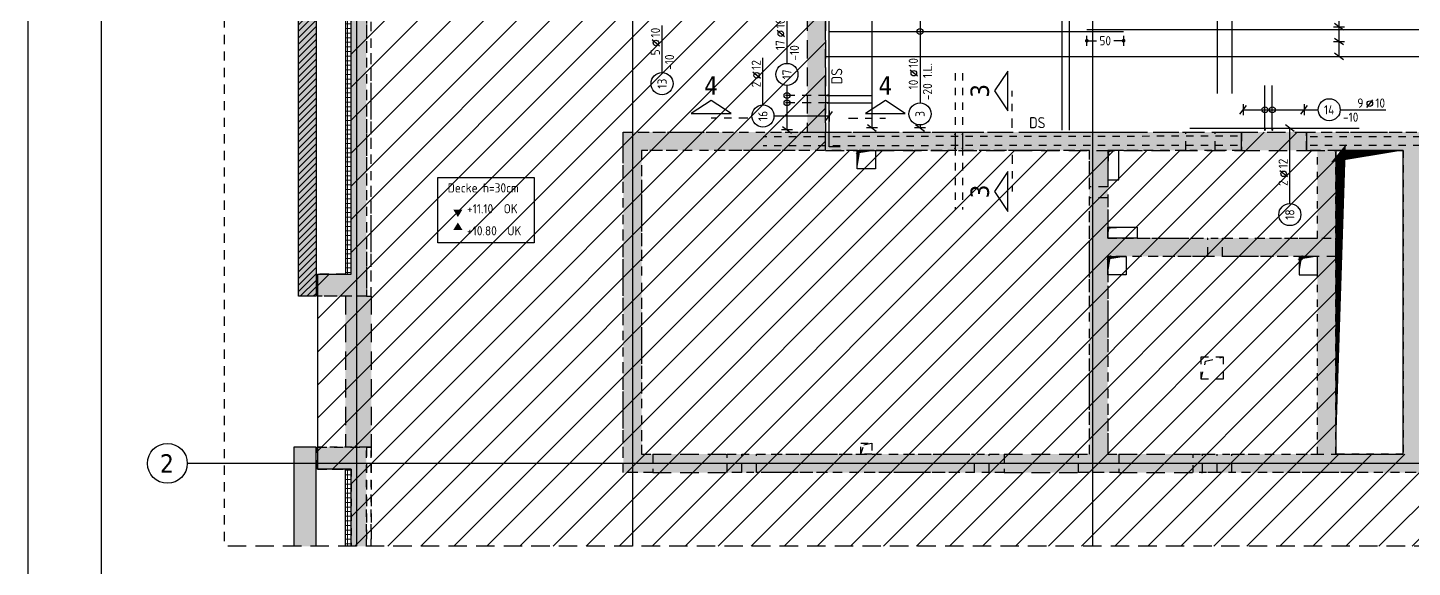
# Model space of a CAD drawing. Extents: x 0 to 101, y 0 to 43.
# Drawn here: x 0 to 18.82, y 10.49 to 17.81 of the extents above; entities that cross this region are included whole.
import ezdxf
from ezdxf.enums import TextEntityAlignment as Align

# ---------------------------------------------------------------- set-up
doc = ezdxf.new("R2010")
doc.units = 0
doc.header["$LTSCALE"] = 0.5
for name, pattern in [('AUSGEZOGEN', [1000.01, 1000, 0.01]), ('DASHED', [0.75, 0.5, -0.25]), ('DOT', [0.175, 0.05, -0.125]), ('HIDDEN', [0.375, 0.25, -0.125]), ('HIDDEN2', [0.187, 0.125, -0.062]), ('PUNKT', [0.175, 0.05, -0.125]), ('STRICHLINIE', [0.75, 0.5, -0.25]), ('STRICHPUNKT2', [0.55, 0.25, -0.125, 0.05, -0.125]), ('VERDECKT', [0.375, 0.25, -0.125])]:
    doc.linetypes.add(name, pattern=pattern)
for name, color, linetype in [('2.OG', 7, 'Continuous'), ('ACHSEN', 7, 'Continuous'), ('Bestand', 7, 'Continuous'), ('BETON', 7, 'Continuous'), ('DD', 7, 'Continuous'), ('DS', 7, 'Continuous'), ('grau_dunkel', 7, 'Continuous'), ('grau_hell', 7, 'Continuous'), ('grau_mittel', 7, 'Continuous'), ('HILFE', 7, 'Continuous'), ('koten', 7, 'Continuous'), ('MASSE', 7, 'Continuous'), ('OBJEKT', 7, 'Continuous'), ('RAHMEN', 7, 'Continuous'), ('RND', 7, 'Continuous'), ('SCHATTEN', 7, 'Continuous'), ('SCHNITTE', 7, 'Continuous'), ('SCHRAFF', 7, 'Continuous'), ('SFP_Achsen', 7, 'Continuous'), ('TEXT', 7, 'Continuous'), ('VERDECKT', 7, 'Continuous'), ('VERDECKT2', 7, 'Continuous')]:
    doc.layers.add(name, color=color, linetype=linetype)
doc.layers.add('zila_01_rb_02_stb-fertig_05_schraff', color=144, linetype='Continuous', lineweight=9)
doc.styles.add('helv', font='tahoma.ttf')
doc.styles.add('txt', font='isocp.shx')
doc.dimstyles.new('DOT_I', dxfattribs={"dimscale": 0.5, "dimtxt": 0.25, "dimasz": 0.25, "dimexe": 0.1, "dimexo": 0.3, "dimgap": 0.1, "dimtad": 1, "dimdec": 3, "dimzin": 3, "dimtxsty": 'txt', "dimblk": 'DOT', "dimblk1": 'DOT', "dimblk2": 'DOT', "dimsah": 1, "dimcen": 0.1, "dimse1": 1, "dimse2": 1, "dimazin": 0, "dimtfac": 1, "dimtdec": 4, "dimtix": 1, "dimtmove": 2, "dimatfit": 3, "dimfxl": 0, "dimtvp": 1, "dimtolj": 1, "dimtzin": 0, "dimarcsym": 0})
pattern_1 = [(0, (-74.21585, 166.179425), (1e-17, 0.0625), []), (90, (-74.21585, 166.179425), (-0.0625, 2e-17), [])]

# ---------------------------------------------------------------- blocks, each defined once
blk = doc.blocks.new('A1-35-0')
at = {"layer": 'RAHMEN'}
blk.add_line((0, 59.4), (0, 0), dxfattribs=at)
at = {"layer": 'RAHMEN', "color": 5}
blk.add_line((2, 58.9), (2, 0.5), dxfattribs=at)
blk = doc.blocks.new('okrd_o')
at = {"layer": 'koten', "color": 7, "linetype": 'Continuous'}
blk.add_solid([(-0.125, 0.202), (0.125, 0.202), (0, 0)], dxfattribs=at)
at = {"layer": 'koten', "style": 'txt'}
blk.add_attdef('OKRD', (0.25, 0.1), '', height=0.25, dxfattribs=at)
blk = doc.blocks.new('okrd_u')
at = {"layer": 'koten', "color": 7, "linetype": 'Continuous'}
blk.add_solid([(-0.125, -0.202), (0.125, -0.202), (0, 0)], dxfattribs=at)
at = {"layer": 'koten', "style": 'txt'}
blk.add_attdef('OKRD', (0.25, -0.35), '', height=0.25, dxfattribs=at)
blk = doc.blocks.new('lei_gre')
at = {"layer": 'RND', "color": 7, "linetype": 'Continuous'}
for p, q in [((-0.09, -0.12), (0.09, 0.12)), ((0, 0.15), (0, -0.15))]:
    blk.add_line(p, q, dxfattribs=at)
blk = doc.blocks.new('RND_LEI')
at = {"layer": 'RND', "color": 7, "linetype": 'Continuous'}
blk.add_line((1.022, 0.066), (1.19, 0.27), dxfattribs=at)
for centre, radius in [((0, 0), 0.3), ((1.106, 0.168), 0.075)]:
    blk.add_circle(centre, radius, dxfattribs=at)
at = {"layer": 'RND', "color": 7, "linetype": 'Continuous', "style": 'txt'}
blk.add_attdef('POSL', text='', height=0.25, dxfattribs=at).set_placement((0, 0), align=Align.MIDDLE)
blk.add_attdef('ANZ', text='', height=0.25, dxfattribs=at).set_placement((0.931, 0.057), align=Align.RIGHT)
for tag, p in [('DUM', (1.253, 0.057)), ('ABSTD', (1.674, 0.057)), ('POSTXT', (0.374, -0.327))]:
    blk.add_attdef(tag, p, '', height=0.25, dxfattribs=at)
blk = doc.blocks.new('DOT')
at = {"layer": 'MASSE', "color": 7, "linetype": 'Continuous'}
for p, q in [((0, 0), (-1, 0)), ((0, 0.54), (0, -0.54))]:
    blk.add_line(p, q, dxfattribs=at)
at = {"layer": 'MASSE', "color": 7, "linetype": 'Continuous', "const_width": 0.2}
blk.add_lwpolyline([(-0.1, 0, 1), (0.1, 0, 1)], format="xyb", close=True, dxfattribs=at)
blk = doc.blocks.new('*D32')
at = {"layer": 'Defpoints', "color": 0, "linetype": 'AUSGEZOGEN', "transparency": 16777216}
for p in [(14.479, 17.645), (14.479, 17.645), (14.979, 17.645)]:
    blk.add_point(p, dxfattribs=at)
at = {"layer": 'MASSE', "color": 0, "linetype": 'AUSGEZOGEN', "lineweight": -2, "transparency": 16777216}
for p, q in [((14.604, 17.645), (14.611, 17.645)), ((14.854, 17.645), (14.848, 17.645))]:
    blk.add_line(p, q, dxfattribs=at)
at = {"layer": 'MASSE', "color": 0, "linetype": 'AUSGEZOGEN', "lineweight": -2, "transparency": 16777216, "xscale": 0.125, "yscale": 0.125, "zscale": 0.125, "rotation": 180}
blk.add_blockref('DOT', (14.479, 17.645), dxfattribs=at)
at = {"layer": 'MASSE', "color": 0, "linetype": 'AUSGEZOGEN', "lineweight": -2, "transparency": 16777216, "xscale": 0.125, "yscale": 0.125, "zscale": 0.125}
blk.add_blockref('DOT', (14.979, 17.645), dxfattribs=at)
at = {"layer": 'MASSE', "color": 0, "linetype": 'AUSGEZOGEN', "transparency": 16777216, "insert": (14.729, 17.645), "char_height": 0.125, "attachment_point": 5, "style": 'txt'}
blk.add_mtext('\\A1;50', dxfattribs=at)
blk = doc.blocks.new('SCHN-1')
at = {"layer": 'SCHNITTE', "color": 5, "linetype": 'Continuous'}
blk.add_lwpolyline([(0.54, 0.125), (0, 0.485), (-0.54, 0.125)], close=True, dxfattribs=at)
at = {"layer": 'SCHNITTE', "color": 6, "linetype": 'Continuous', "style": 'helv'}
blk.add_attdef('SCHN-1', text='', height=0.5, dxfattribs=at).set_placement((0, 0.635), align=Align.CENTER)
blk = doc.blocks.new('A$C05d8335d')
at = {"layer": 'MASSE', "color": 7, "linetype": 'AUSGEZOGEN'}
dim = blk.add_linear_dim(base=(-5.5, 1.489), p1=(-5, 1.489), p2=(-5.5, 1.489), dimstyle='DOT_I', override={"dimdec": 0, "dimlfac": 100}, dxfattribs=at)
dim.commit()
dim.dimension.update_dxf_attribs({"geometry": '*D32', "text_midpoint": (-5.25, 1.489), "dimtype": 128, "insert": (-19.979, -16.155)})

msp = doc.modelspace()

# ---------------------------------------------------------------- hatches: boundary and pattern name
at = {"layer": '2.OG'}
h = msp.add_hatch(dxfattribs=at)
h.set_pattern_fill('DOTS', scale=0.8, double=1)
h.set_pattern_definition([(0, (-74.21585, 116.179425), (0.025, 0.05), [0, -0.05])])
h.paths.add_polyline_path([(4.3941, 14.4678), (3.9441, 14.4678), (3.9441, 14.1678), (4.6041, 14.1678), (4.6041, 25.9729), (8.0941, 25.9729), (8.0941, 18.0229), (8.4941, 18.0229), (8.4941, 18.2729), (8.3441, 18.2729), (8.3441, 25.9729), (10.5941, 25.9729), (10.5941, 18.2729), (9.3791, 18.2729), (9.3791, 18.0229), (10.8441, 18.0229), (10.8441, 26.2729), (4.4441, 26.2729), (4.4441, 19.1979), (4.3941, 19.1979)])
h.paths.add_polyline_path([(36.8441, 26.2729), (36.8441, 18.0229), (38.3091, 18.0229), (38.3091, 18.2729), (37.0941, 18.2729), (37.0941, 25.9729), (39.3441, 25.9729), (39.3441, 18.2729), (39.1941, 18.2729), (39.1941, 18.0229), (39.5941, 18.0229), (39.5941, 25.9729), (43.0691, 25.9729), (43.0691, 20.9579), (43.3691, 20.9579), (43.3691, 26.2729)])
h.paths.add_polyline_path([(43.0691, 18.0229), (43.3691, 18.0229), (43.3691, 19.0879), (43.0691, 19.0879)])
h.paths.add_polyline_path([(34.3941, 18.7729), (34.1441, 18.7729), (34.1441, 18.0779), (34.3941, 18.0779)])
h.paths.add_polyline_path([(32.0441, 18.0779), (32.2941, 18.0779), (32.2941, 18.7729), (32.0441, 18.7729)])
h.paths.add_polyline_path([(30.3941, 18.6729), (30.3941, 18.0779), (30.6441, 18.0779), (30.6441, 18.9229), (29.6191, 18.9229), (29.6191, 24.8129), (29.3191, 24.8129), (29.3191, 18.9229), (28.2941, 18.9229), (28.2941, 18.0779), (28.5441, 18.0779), (28.5441, 18.6729)])
h.paths.add_polyline_path([(26.6441, 18.0779), (26.8941, 18.0779), (26.8941, 18.7729), (26.6441, 18.7729)])
h.paths.add_polyline_path([(24.7941, 18.7729), (24.5441, 18.7729), (24.5441, 18.0779), (24.7941, 18.0779)])
h.paths.add_polyline_path([(23.1441, 18.7729), (22.8941, 18.7729), (22.8941, 18.0779), (23.1441, 18.0779)])
h.paths.add_polyline_path([(21.0441, 18.7729), (20.7941, 18.7729), (20.7941, 18.0779), (21.0441, 18.0779)])
h.paths.add_polyline_path([(19.1441, 18.0779), (19.3941, 18.0779), (19.3941, 18.7729), (19.1441, 18.7729)])
h.paths.add_polyline_path([(17.2941, 18.7729), (17.0441, 18.7729), (17.0441, 18.0779), (17.2941, 18.0779)])
h.paths.add_polyline_path([(15.6441, 18.7729), (15.3941, 18.7729), (15.3941, 18.0779), (15.6441, 18.0779)])
h.paths.add_polyline_path([(13.5441, 18.7729), (13.2941, 18.7729), (13.2941, 18.0779), (13.5441, 18.0779)])
h.paths.add_polyline_path([(14.6191, 25.9729), (14.6191, 26.2729), (14.3191, 26.2729), (14.3191, 25.9729)])
h.paths.add_polyline_path([(22.1191, 26.2729), (21.8191, 26.2729), (21.8191, 25.9729), (22.1191, 25.9729)])
h.paths.add_polyline_path([(29.6191, 26.2729), (29.3191, 26.2729), (29.3191, 25.8229), (29.6191, 25.8229)])
h.paths.add_polyline_path([(43.0691, 11.7479), (43.3691, 11.7479), (43.3691, 12.0479), (43.0691, 12.0479)])
h.paths.add_polyline_path([(37.0941, 11.7729), (37.0941, 12.4829), (36.8441, 12.4829), (36.8441, 12.0229), (34.1441, 12.0229), (34.1441, 13.9979), (36.8441, 13.9979), (36.8441, 13.5329), (37.0941, 13.5329), (37.0941, 14.3976), (36.8441, 14.3976), (36.8441, 14.2479), (32.3041, 14.2479), (32.3041, 13.9979), (33.8941, 13.9979), (33.8941, 12.0229), (32.3041, 12.0229), (32.3041, 11.7729)], flags=17)
h.paths.add_polyline_path([(20.1441, 12.0229), (20.1441, 15.3679), (21.2691, 15.3679), (21.2691, 15.6179), (20.1441, 15.6179), (20.1441, 16.3979), (17.3791, 16.3979), (17.3791, 16.1479), (17.5291, 16.1479), (17.5291, 14.9579), (14.6791, 14.9579), (14.6791, 16.1479), (16.4941, 16.1479), (16.4941, 16.3979), (8.0941, 16.3979), (8.0941, 11.7729), (8.4941, 11.7729), (8.4941, 12.0229), (8.3441, 12.0229), (8.3441, 16.1479), (14.4291, 16.1479), (14.4291, 12.0229), (14.2791, 12.0229), (14.2791, 11.7729), (14.8291, 11.7729), (14.8291, 12.0229), (14.6791, 12.0229), (14.6791, 14.7079), (17.5291, 14.7079), (17.5291, 12.0229), (15.8391, 12.0229), (15.8391, 11.7729), (31.4191, 11.7729), (31.4191, 12.0229), (31.2691, 12.0229), (31.2691, 13.9979), (31.4191, 13.9979), (31.4191, 14.2479), (31.2691, 14.2479), (31.2691, 16.1479), (36.8441, 16.1479), (36.8441, 15.2826), (37.0941, 15.2826), (37.0941, 16.3979), (31.0191, 16.3979), (31.0191, 15.6179), (29.9691, 15.6179), (29.9691, 15.3679), (31.0191, 15.3679), (31.0191, 12.0229)])
h.paths.add_polyline_path([(19.8941, 16.1479), (18.9441, 16.1479), (18.9441, 12.0229), (19.8941, 12.0229)], flags=16)
h.paths.add_polyline_path([(17.7791, 12.0229), (18.6941, 12.0229), (18.6941, 16.1479), (17.7791, 16.1479)], flags=16)
h.paths.add_polyline_path([(9.5041, 12.0229), (9.5041, 11.7729), (13.2691, 11.7729), (13.2691, 12.0229)], flags=17)
h.paths.add_polyline_path([(22.6691, 15.6179), (22.6691, 15.3679), (25.0191, 15.3679), (25.0191, 15.6179)], flags=17)
h.paths.add_polyline_path([(28.5691, 15.3679), (28.5691, 15.6179), (26.4191, 15.6179), (26.4191, 15.3679)], flags=17)
h.paths.add_polyline_path([(4.3941, 10.7729), (4.6041, 10.7729), (4.6041, 12.1178), (3.9441, 12.1178), (3.9441, 11.8178), (4.3941, 11.8178)])
at = {"layer": 'grau_hell'}
h = msp.add_hatch(color=9, dxfattribs=at)
h.paths.add_polyline_path([(3.6791, 14.1678), (3.9191, 14.1678), (3.9191, 19.6678), (3.6791, 19.6678)])
h.paths.add_polyline_path([(3.9191, 27.2478), (3.6191, 27.2478), (3.6191, 25.4678), (2.6691, 25.4678), (2.6691, 25.2678), (3.6191, 25.2678), (3.6191, 19.6678), (3.9191, 19.6678)])
h.paths.add_polyline_path([(3.9191, 27.2678), (3.9191, 27.5178), (2.6691, 27.5178), (2.6691, 27.2678)])
h.paths.add_polyline_path([(3.6191, 10.7729), (3.9191, 10.7729), (3.9191, 12.1178), (3.6191, 12.1178)])
at = {"layer": 'grau_hell', "linetype": 'AUSGEZOGEN'}
h = msp.add_hatch(dxfattribs=at)
h.set_pattern_fill('ANSI31', color=9, scale=0.1, style=0, double=1)
h.set_pattern_definition([(45, (-0.08538, 28.69272), (-0.2245064, 0.2245064), [])])
h.paths.add_polyline_path([(31.2691, 11.7729), (19.8941, 11.7729), (19.8941, 12.0229), (17.7791, 12.0229), (17.7791, 16.1479), (17.3791, 16.1479), (17.3791, 16.3979), (16.4941, 16.3979), (16.4941, 16.1479), (10.8441, 16.1479), (10.8441, 18.0229), (9.3791, 18.0229), (9.3791, 18.2729), (8.4941, 18.2729), (8.4941, 18.0229), (8.0941, 18.0229), (8.0941, 20.7829), (6.6441, 20.7829), (6.6441, 20.6429), (6.1191, 20.6429), (6.1191, 20.7829), (4.4441, 20.7829), (4.4441, 19.1979), (4.3941, 19.1979), (4.3941, 14.4679), (3.9391, 14.4679), (3.9391, 11.8179), (4.3941, 11.8179), (4.3941, 10.7729), (43.3691, 10.7729), (43.3691, 21.6429), (41.6191, 21.6429), (41.0441, 21.6429), (41.0441, 21.7829), (39.5941, 21.7829), (39.5941, 18.0229), (39.1941, 18.0229), (39.1941, 18.2729), (38.3091, 18.2729), (38.3091, 18.0229), (36.844, 18.0229), (36.844, 16.1479), (31.2691, 16.1479)])
at = {"layer": 'grau_hell'}
for points in [[(15.7391, 16.3979), (15.7391, 16.1479), (16.1391, 16.1479), (16.1391, 16.3979)], [(16.2391, 14.9579), (16.0391, 14.9579), (16.0391, 14.7079), (16.2391, 14.7079)]]:
    msp.add_hatch(color=9, dxfattribs=at).paths.add_polyline_path(points)
h = msp.add_hatch(color=9, dxfattribs=at)
h.paths.add_polyline_path([(14.4291, 15.5029), (14.4691, 15.5029), (14.4691, 15.6529), (14.4291, 15.6529)])
h.paths.add_polyline_path([(14.4691, 15.6529), (14.4691, 15.5029), (14.6791, 15.5029), (14.6791, 15.6529)])
h = msp.add_hatch(color=9, dxfattribs=at)
h.paths.add_polyline_path([(9.9041, 11.8979), (9.9041, 12.0229), (9.7041, 12.0229), (9.7041, 11.8979)])
h.paths.add_polyline_path([(9.9041, 11.7729), (9.9041, 11.8979), (9.7041, 11.8979), (9.7041, 11.7729)])
h = msp.add_hatch(color=9, dxfattribs=at)
h.paths.add_polyline_path([(12.8691, 12.0229), (12.8691, 11.8979), (13.0691, 11.8979), (13.0691, 12.0229)])
h.paths.add_polyline_path([(12.8691, 11.8979), (12.8691, 11.7729), (13.0691, 11.7729), (13.0691, 11.8979)])
h = msp.add_hatch(color=9, dxfattribs=at)
h.paths.add_polyline_path([(16.3641, 11.8979), (16.3641, 12.0229), (16.1641, 12.0229), (16.1641, 11.8979)])
h.paths.add_polyline_path([(16.3641, 11.7729), (16.3641, 11.8979), (16.1641, 11.8979), (16.1641, 11.7729)])
at = {"layer": 'grau_mittel'}
h = msp.add_hatch(color=61, dxfattribs=at)
h.paths.add_polyline_path([(4.4441, 26.2729), (4.4441, 20.7829), (4.6041, 20.7829), (4.6041, 25.9729), (8.0941, 25.9729), (8.0941, 21.1079), (8.0941, 18.0229), (8.4941, 18.0229), (8.4941, 18.2729), (8.3441, 18.2729), (8.3441, 25.9729), (8.5441, 25.9729), (10.5941, 25.9729), (10.5941, 18.2729), (9.9291, 18.2729), (9.9291, 18.0229), (10.8441, 18.0229), (10.8441, 26.2729)])
h.paths.add_polyline_path([(8.0941, 18.0229), (8.0941, 18.2729), (4.6691, 18.2729), (4.6691, 18.0229)], flags=17)
h.paths.add_polyline_path([(9.3791, 18.0229), (9.3791, 18.2729), (8.4941, 18.2729), (8.4941, 18.0229)], flags=17)
h.paths.add_polyline_path([(9.7291, 18.0229), (9.7291, 18.2729), (9.3791, 18.2729), (9.3791, 18.0229)], flags=17)
h.paths.add_polyline_path([(10.5941, 16.3979), (10.8441, 16.3979), (10.8441, 18.0229), (10.5941, 18.0229)])
h.paths.add_polyline_path([(8.0941, 16.3979), (8.0941, 11.7729), (8.4941, 11.7729), (8.4941, 12.0229), (8.3441, 12.0229), (8.3441, 16.1479), (14.4291, 16.1479), (14.4291, 15.6529), (14.6791, 15.6529), (14.6791, 16.1479), (14.8291, 16.1479), (15.7391, 16.1479), (15.7391, 16.3979)])
h.paths.add_polyline_path([(4.3941, 14.4679), (4.3191, 14.4679), (3.9391, 14.4679), (3.9391, 14.1679), (4.6041, 14.1679), (4.6041, 20.7829), (4.4441, 20.7829), (4.4441, 19.1979), (4.3941, 19.1979)])
h.paths.add_polyline_path([(4.3191, 12.1179), (4.6041, 12.1179), (4.6691, 12.1179), (4.6691, 14.1678), (4.6041, 14.1678), (4.3191, 14.1679)])
h.paths.add_polyline_path([(43.3691, 12.0479), (43.0691, 12.0479), (43.0691, 11.7479), (43.3691, 11.7479)])
h.paths.add_polyline_path([(43.3691, 18.0229), (43.0691, 18.0229), (43.0691, 12.0479), (43.3691, 12.0479)])
h.paths.add_polyline_path([(43.0691, 18.7729), (43.0691, 18.0229), (43.3691, 18.0229), (43.3691, 18.7729)], flags=17)
h.paths.add_polyline_path([(43.0691, 18.7729), (43.3691, 18.7729), (43.3691, 21.2729), (43.0691, 21.2729)], flags=17)
h.paths.add_polyline_path([(43.0691, 21.2729), (43.3691, 21.2729), (43.3691, 21.6429), (43.0691, 21.6429)])
h.paths.add_polyline_path([(43.0691, 21.6429), (43.3691, 21.6429), (43.3691, 26.2729), (36.8441, 26.2729), (36.8441, 18.0229), (37.9091, 18.0229), (37.9091, 18.2729), (37.0941, 18.2729), (37.0941, 25.9729), (39.3441, 25.9729), (39.3441, 18.2729), (39.1941, 18.2729), (39.1941, 18.0229), (39.5941, 18.0229), (39.5941, 25.9729), (43.0691, 25.9729)])
h.paths.add_polyline_path([(38.1091, 18.2729), (38.1091, 18.0229), (39.1941, 18.0229), (39.1941, 18.2729)], flags=17)
h.paths.add_polyline_path([(39.5941, 18.2729), (39.5941, 18.0229), (43.0691, 18.0229), (43.0691, 18.2729)], flags=17)
h.paths.add_polyline_path([(36.8441, 16.9479), (37.0941, 16.9479), (37.0941, 18.0229), (36.8441, 18.0229)])
h.paths.add_polyline_path([(36.8441, 25.9729), (36.8441, 26.2729), (29.6191, 26.2729), (29.6191, 25.9729)])
h.paths.add_polyline_path([(29.6191, 26.2729), (29.3191, 26.2729), (29.3191, 25.9729), (29.6191, 25.9729)])
h.paths.add_polyline_path([(29.3191, 25.9729), (29.3191, 26.2729), (22.1191, 26.2729), (22.1191, 25.9729)])
h.paths.add_polyline_path([(21.8191, 25.9729), (22.1191, 25.9729), (22.1191, 26.2729), (21.8191, 26.2729)])
h.paths.add_polyline_path([(21.8191, 25.9729), (21.8191, 26.2729), (14.6191, 26.2729), (14.6191, 25.9729)])
h.paths.add_polyline_path([(14.3191, 25.9729), (14.6191, 25.9729), (14.6191, 26.2729), (14.3191, 26.2729)])
h.paths.add_polyline_path([(10.8441, 26.2729), (10.8441, 25.9729), (14.3191, 25.9729), (14.3191, 26.2729)])
h.paths.add_polyline_path([(16.1391, 16.3979), (16.1391, 16.1479), (16.4941, 16.1479), (16.4941, 16.3979)])
h.paths.add_polyline_path([(16.4941, 16.3979), (16.4941, 16.1479), (17.3791, 16.1479), (17.3791, 16.3979)])
h.paths.add_polyline_path([(18.6941, 16.1479), (18.6941, 12.0229), (17.7791, 12.0229), (16.3641, 12.0229), (16.3641, 11.7729), (20.4441, 11.7729), (20.4441, 12.0229), (18.9441, 12.0229), (18.9441, 16.1479), (19.8941, 16.1479), (19.8941, 15.3679), (21.2691, 15.3679), (21.2691, 15.6179), (20.1441, 15.6179), (20.1441, 15.8679), (20.1441, 16.3979), (17.3791, 16.3979), (17.3791, 16.1479)])
h.paths.add_polyline_path([(15.9641, 11.7729), (16.1641, 11.7729), (16.1641, 12.0229), (15.9641, 12.0229)])
h.paths.add_polyline_path([(14.8291, 12.0229), (14.8291, 11.7729), (15.9641, 11.7729), (15.9641, 12.0229)], flags=17)
h.paths.add_polyline_path([(14.8291, 11.7729), (14.8291, 12.0229), (14.6791, 12.0229), (14.6791, 14.4579), (14.6791, 14.7079), (14.9291, 14.7079), (16.0391, 14.7079), (16.0391, 14.9579), (14.6791, 14.9579), (14.6791, 15.1079), (14.6791, 15.5029), (14.4291, 15.5029), (14.4291, 12.0229), (14.2791, 12.0229), (14.2791, 11.7729)])
h.paths.add_polyline_path([(17.7791, 14.7079), (17.7791, 14.9579), (16.2391, 14.9579), (16.2391, 14.7079)])
h.paths.add_polyline_path([(13.2691, 12.0229), (13.2691, 11.7729), (14.2791, 11.7729), (14.2791, 12.0229)])
h.paths.add_polyline_path([(13.0691, 11.7729), (13.2691, 11.7729), (13.2691, 12.0229), (13.0691, 12.0229)], flags=16)
h.paths.add_polyline_path([(12.8691, 11.7729), (12.8691, 12.0229), (9.9041, 12.0229), (9.9041, 11.7729)], flags=16)
h.paths.add_polyline_path([(9.5041, 11.7729), (9.7041, 11.7729), (9.7041, 12.0229), (9.5041, 12.0229)], flags=16)
h.paths.add_polyline_path([(8.4941, 12.0229), (8.4941, 11.7729), (9.5041, 11.7729), (9.5041, 12.0229)], flags=16)
h.paths.add_polyline_path([(25.2141, 11.7729), (25.2141, 12.0229), (20.6441, 12.0229), (20.6441, 11.7729)])
h.paths.add_polyline_path([(26.2241, 11.7729), (26.2241, 12.0229), (25.2141, 12.0229), (25.2141, 11.7729)])
h.paths.add_polyline_path([(26.2241, 12.0229), (26.2241, 11.7729), (29.8191, 11.7729), (29.8191, 12.0229)])
h.paths.add_polyline_path([(31.4191, 11.7729), (31.4191, 12.0229), (31.2691, 12.0229), (31.2691, 13.7979), (31.0191, 13.7979), (31.0191, 12.0229), (30.0191, 12.0229), (30.0191, 11.7729)])
h.paths.add_polyline_path([(32.3041, 11.7729), (32.3041, 12.0229), (31.4191, 12.0229), (31.4191, 11.7729)])
h.paths.add_polyline_path([(33.0091, 11.7729), (33.0091, 12.0229), (32.3041, 12.0229), (32.3041, 11.7729)])
h.paths.add_polyline_path([(34.1441, 12.0229), (34.1441, 13.9979), (36.8441, 13.9979), (36.8441, 13.5329), (37.0941, 13.5329), (37.0941, 13.7829), (37.0141, 13.7829), (37.0141, 13.9329), (37.0941, 13.9329), (37.0941, 14.3976), (36.8441, 14.3976), (36.8441, 14.2479), (32.3041, 14.2479), (32.3041, 13.9979), (33.8941, 13.9979), (33.8941, 12.0229), (33.6091, 12.0229), (33.6091, 11.7729), (37.0941, 11.7729), (37.0941, 13.5329), (36.8441, 13.5329), (36.8441, 12.0229)])
h.paths.add_polyline_path([(37.0941, 15.2826), (36.8441, 15.2826), (36.8441, 14.3976), (37.0941, 14.3976)])
h.paths.add_polyline_path([(37.0941, 15.5479), (36.8441, 15.5479), (36.8441, 15.2826), (37.0941, 15.2826)])
h.paths.add_polyline_path([(36.5441, 16.3979), (36.5441, 16.1479), (37.0941, 16.1479), (37.0941, 16.3979)])
h.paths.add_polyline_path([(33.2491, 16.3979), (33.2491, 16.1479), (35.9441, 16.1479), (35.9441, 16.3979)])
h.paths.add_polyline_path([(32.6491, 16.1479), (32.6491, 16.3979), (31.0191, 16.3979), (31.0191, 15.6179), (30.5191, 15.6179), (29.9691, 15.6179), (29.9691, 15.3679), (31.2691, 15.3679), (31.2691, 16.1479)])
h.paths.add_polyline_path([(31.0191, 13.9979), (31.4191, 13.9979), (31.4191, 14.2479), (31.2691, 14.2479), (31.2691, 15.1685), (31.0191, 15.1685)])
h.paths.add_polyline_path([(32.3041, 13.9979), (32.3041, 14.2479), (31.4191, 14.2479), (31.4191, 13.9979)])
h.paths.add_polyline_path([(28.5691, 15.3679), (28.5691, 15.6179), (26.4191, 15.6179), (26.4191, 15.3679)])
h.paths.add_polyline_path([(22.6691, 15.6179), (22.6691, 15.3679), (25.0191, 15.3679), (25.0191, 15.6179)])
h.paths.add_polyline_path([(13.5441, 18.7729), (13.2941, 18.7729), (13.2941, 18.0779), (13.5441, 18.0779)])
h.paths.add_polyline_path([(15.3941, 18.0779), (15.6441, 18.0779), (15.6441, 18.7729), (15.3941, 18.7729)])
h.paths.add_polyline_path([(17.2941, 18.7729), (17.0441, 18.7729), (17.0441, 18.0779), (17.2941, 18.0779)])
h.paths.add_polyline_path([(19.3941, 18.7729), (19.1441, 18.7729), (19.1441, 18.0779), (19.3941, 18.0779)])
h.paths.add_polyline_path([(20.7941, 18.0779), (21.0441, 18.0779), (21.0441, 18.7729), (20.7941, 18.7729)])
h.paths.add_polyline_path([(23.1441, 18.7729), (22.8941, 18.7729), (22.8941, 18.0779), (23.1441, 18.0779)])
h.paths.add_polyline_path([(24.5441, 18.0779), (24.7941, 18.0779), (24.7941, 18.7729), (24.5441, 18.7729)])
h.paths.add_polyline_path([(26.8941, 18.7729), (26.6441, 18.7729), (26.6441, 18.0779), (26.8941, 18.0779)])
h.paths.add_polyline_path([(28.5441, 18.7729), (28.2941, 18.7729), (28.2941, 18.0779), (28.5441, 18.0779)])
h.paths.add_polyline_path([(30.6441, 18.7729), (30.3941, 18.7729), (30.3941, 18.0779), (30.6441, 18.0779)])
h.paths.add_polyline_path([(32.2941, 18.7729), (32.0441, 18.7729), (32.0441, 18.0779), (32.2941, 18.0779)])
h.paths.add_polyline_path([(34.1441, 18.0779), (34.3941, 18.0779), (34.3941, 18.7729), (34.1441, 18.7729)])
h.paths.add_polyline_path([(43.0691, 10.7729), (43.3691, 10.7729), (43.3691, 11.7479), (43.0691, 11.7479)])
h.paths.add_polyline_path([(4.3941, 10.7729), (4.6041, 10.7729), (4.6041, 12.1179), (3.9391, 12.1179), (3.9391, 11.8179), (4.3191, 11.8178), (4.3941, 11.8179)])
at = {"layer": 'SCHRAFF'}
h = msp.add_hatch(dxfattribs=at)
h.set_pattern_fill('ANSI33', color=8, scale=0.5, double=1)
h.set_pattern_definition([(45, (-74.21585, 66.17943), (-0.08838835, 0.08838835), []), (45, (-74.12746, 66.17943), (-0.08838835, 0.08838835), [0.0625, -0.03125])])
h.paths.add_polyline_path([(3.9191, 27.2478), (3.6191, 27.2478), (3.6191, 25.4678), (2.6691, 25.4678), (2.6691, 25.2678), (3.6191, 25.2678), (3.6191, 19.6678), (3.9191, 19.6678)])
h.paths.add_polyline_path([(3.9191, 27.2678), (3.9191, 27.5178), (2.6691, 27.5178), (2.6691, 27.2678)])
h.paths.add_polyline_path([(3.6191, 10.7729), (3.9191, 10.7729), (3.9191, 12.1178), (3.6191, 12.1178)])
h = msp.add_hatch(dxfattribs=at)
h.set_pattern_fill('ANSI31', color=8, scale=0.5, double=1)
h.set_pattern_definition([(45, (-74.21585, 66.179425), (-0.044194174, 0.044194174), [])])
h.paths.add_polyline_path([(3.9191, 19.6678), (3.6791, 19.6678), (3.6791, 14.1678), (3.9191, 14.1678)])
at = {"layer": 'zila_01_rb_02_stb-fertig_05_schraff', "linetype": 'AUSGEZOGEN'}
h = msp.add_hatch(dxfattribs=at)
h.set_pattern_fill('ANSI37', color=102, scale=0.5, angle=-45)
h.set_pattern_definition(pattern_1)
h.paths.add_polyline_path([(4.3691, 19.1979), (4.3941, 19.1979), (4.4441, 19.1979), (4.4441, 26.2729), (4.3691, 26.2729)])
h.paths.add_polyline_path([(4.3941, 19.1979), (4.3691, 19.1979), (4.3191, 19.1979), (4.3191, 14.4679), (4.3941, 14.4679)])
h = msp.add_hatch(dxfattribs=at)
h.set_pattern_fill('ANSI37', color=102, scale=0.5, angle=-45)
h.set_pattern_definition(pattern_1)
h.paths.add_polyline_path([(4.3191, 10.7729), (4.3941, 10.7729), (4.3941, 11.8179), (4.3191, 11.8179)])

# ---------------------------------------------------------------- linework, layer by layer
at = {"layer": '2.OG', "color": 7, "linetype": 'PUNKT', "lineweight": -2}
for p, q in [((4.6041, 25.9729), (4.6041, 14.1678)), ((4.3941, 14.4678), (4.3941, 19.1979)), ((8.0941, 11.7729), (8.0941, 16.3979)), ((8.0941, 16.3979), (16.4941, 16.3979)), ((16.4941, 16.3979), (16.4941, 16.1479)), ((17.3791, 16.1479), (17.3791, 16.3979)), ((17.3791, 16.3979), (20.1441, 16.3979)), ((14.4291, 16.1479), (8.3441, 16.1479)), ((8.3441, 16.1479), (8.3441, 12.0229)), ((14.4291, 12.0229), (14.4291, 16.1479)), ((16.4941, 16.1479), (14.6791, 16.1479)), ((14.6791, 16.1479), (14.6791, 14.9579)), ((17.5291, 16.1479), (17.3791, 16.1479)), ((17.5291, 14.9579), (17.5291, 16.1479)), ((17.7791, 12.0229), (17.7791, 16.1479)), ((17.7791, 16.1479), (18.6941, 16.1479)), ((18.6941, 16.1479), (18.6941, 12.0229)), ((14.6791, 14.9579), (17.5291, 14.9579)), ((17.5291, 14.7079), (14.6791, 14.7079)), ((14.6791, 14.7079), (14.6791, 12.0229)), ((17.5291, 12.0229), (17.5291, 14.7079)), ((3.9391, 14.1678), (3.9391, 14.4678)), ((3.9391, 14.4678), (4.3941, 14.4678)), ((4.6041, 14.1678), (3.9391, 14.1678)), ((4.6041, 12.1178), (3.9391, 12.1178)), ((3.9391, 12.1178), (3.9391, 11.8178)), ((4.6041, 10.7729), (4.6041, 12.1178)), ((8.3441, 12.0229), (8.4941, 12.0229)), ((8.4941, 12.0229), (8.4941, 11.7729)), ((9.5041, 12.0229), (13.2691, 12.0229)), ((9.5041, 11.7729), (9.5041, 12.0229)), ((13.2691, 12.0229), (13.2691, 11.7729)), ((14.2791, 11.7729), (14.2791, 12.0229)), ((14.2791, 12.0229), (14.4291, 12.0229)), ((14.6791, 12.0229), (14.8291, 12.0229)), ((14.8291, 12.0229), (14.8291, 11.7729)), ((15.8391, 11.7729), (15.8391, 12.0229)), ((15.8391, 12.0229), (17.5291, 12.0229)), ((18.6941, 12.0229), (17.7791, 12.0229)), ((3.9391, 11.8178), (4.3941, 11.8178)), ((4.3191, 10.7729), (4.3191, 11.8178)), ((4.3941, 11.8178), (4.3941, 10.7729)), ((8.4941, 11.7729), (8.0941, 11.7729)), ((13.2691, 11.7729), (9.5041, 11.7729)), ((14.8291, 11.7729), (14.2791, 11.7729)), ((31.4191, 11.7729), (15.8391, 11.7729))]:
    msp.add_line(p, q, dxfattribs=at)
for points in [[(4.6041, 14.1678), (4.6691, 14.1678), (4.6691, 25.9729)], [(4.3941, 19.1979), (4.3191, 19.1979), (4.3191, 14.4678)], [(4.6691, 10.7729), (4.6691, 12.1178), (4.6041, 12.1178)]]:
    msp.add_lwpolyline(points, dxfattribs=at)
at = {"layer": 'ACHSEN', "color": 140, "linetype": 'AUSGEZOGEN'}
for p, q in [((4.4691, 27.7729), (4.4691, 10.7729)), ((8.2191, 27.7729), (8.2191, 10.7729)), ((14.4691, 27.7729), (14.4691, 10.7729)), ((43.3691, 11.8979), (2.1691, 11.8979))]:
    msp.add_line(p, q, dxfattribs=at)
at = {"layer": 'Bestand', "color": 8, "linetype": 'AUSGEZOGEN'}
for p, q in [((3.6791, 14.1678), (3.6791, 19.6678)), ((3.9191, 19.6678), (3.9191, 14.1678)), ((3.9191, 14.1678), (3.6791, 14.1678)), ((3.9191, 12.1178), (3.6191, 12.1178)), ((3.6191, 12.1178), (3.6191, 10.7729)), ((3.9191, 10.7729), (3.9191, 12.1178))]:
    msp.add_line(p, q, dxfattribs=at)
at = {"layer": 'BETON', "color": 6, "linetype": 'AUSGEZOGEN', "lineweight": -2}
for p, q in [((4.3941, 14.4679), (4.3941, 19.1979)), ((4.3191, 14.4679), (4.3941, 14.4679)), ((4.3941, 11.8179), (4.3191, 11.8178)), ((4.3191, 10.7729), (4.3191, 11.8178)), ((4.3941, 10.7729), (4.3941, 11.8179))]:
    msp.add_line(p, q, dxfattribs=at)
at = {"layer": 'BETON', "color": 6, "linetype": 'AUSGEZOGEN'}
for p, q in [((3.9391, 14.4679), (3.9391, 11.8179)), ((3.9391, 14.4679), (4.3191, 14.4679)), ((4.3191, 11.8178), (3.9391, 11.8178))]:
    msp.add_line(p, q, dxfattribs=at)
at = {"layer": 'BETON', "color": 6, "linetype": 'AUSGEZOGEN', "lineweight": -2}
msp.add_lwpolyline([(4.3941, 19.1979), (4.3191, 19.1979), (4.3191, 14.4679)], dxfattribs=at)
at = {"layer": 'BETON', "color": 6, "linetype": 'AUSGEZOGEN'}
for points in [[(11.2741, 16.1479), (11.5241, 16.1479), (11.5241, 15.8979), (11.2741, 15.8979)], [(14.8291, 16.1479), (14.6791, 16.1479), (14.6791, 15.7479), (14.8291, 15.7479)], [(18.6941, 16.1479), (17.7791, 16.1479), (17.7791, 12.0229), (18.6941, 12.0229)], [(14.6791, 15.1079), (15.0791, 15.1079), (15.0791, 14.9579), (14.6791, 14.9579)], [(14.9291, 14.4579), (14.6791, 14.4579), (14.6791, 14.7079), (14.9291, 14.7079)], [(17.2791, 14.4579), (17.5291, 14.4579), (17.5291, 14.7079), (17.2791, 14.7079)]]:
    msp.add_lwpolyline(points, close=True, dxfattribs=at)
at = {"layer": 'DD', "color": 7, "linetype": 'HIDDEN2'}
for p, q in [((15.9491, 13.0429), (16.0082, 13.288)), ((16.0082, 13.288), (16.2491, 13.3429)), ((11.3241, 12.0229), (11.3639, 12.1475)), ((11.3639, 12.1475), (11.4741, 12.1729))]:
    msp.add_line(p, q, dxfattribs=at)
for points in [[(15.9491, 13.3429), (16.2491, 13.3429), (16.2491, 13.0429), (15.9491, 13.0429)], [(11.3241, 12.1729), (11.4741, 12.1729), (11.4741, 12.0229), (11.3241, 12.0229)]]:
    msp.add_lwpolyline(points, close=True, dxfattribs=at)
at = {"layer": 'DS', "color": 1, "linetype": 'DASHED'}
for p, q in [((10.8441, 16.1479), (10.8441, 18.0229)), ((10.8441, 16.3979), (17.3791, 16.3979)), ((16.4941, 16.1479), (16.4941, 16.3979)), ((17.3791, 16.3979), (17.3791, 16.1479)), ((10.8441, 16.1479), (11.2741, 16.1479)), ((11.5241, 16.1479), (16.4941, 16.1479)), ((17.3791, 16.1479), (17.7791, 16.1479))]:
    msp.add_line(p, q, dxfattribs=at)
at = {"layer": 'grau_dunkel', "color": 21}
msp.add_lwpolyline([(17.7791, 12.0229, 0, 0.1335, 0), (17.8458, 16.1468, 0, 0, 0), (17.7852, 16.0735, 0.1492, 0, 0), (18.6941, 16.1479, 0, 0, 0)], format="xyseb", dxfattribs=at)
at = {"layer": 'HILFE', "color": 102, "linetype": 'HIDDEN'}
msp.add_line((2.6691, 27.6178), (2.6691, 10.7729), dxfattribs=at)
at = {"layer": 'HILFE', "color": 102, "linetype": 'DASHED'}
msp.add_line((43.4691, 10.7729), (2.6691, 10.7729), dxfattribs=at)
at = {"layer": 'OBJEKT', "color": 1, "linetype": 'AUSGEZOGEN'}
msp.add_lwpolyline([(5.5722, 15.78), (6.884, 15.78), (6.884, 14.8909), (5.5722, 14.8909)], close=True, dxfattribs=at)
at = {"layer": 'RND', "color": 7, "linetype": 'AUSGEZOGEN'}
for p, q in [((11.4727, 21.4908), (11.4727, 16.454)), ((12.1274, 18.2389), (12.1274, 16.7937)), ((10.3189, 17.9891), (10.3189, 17.3309)), ((8.6218, 17.2054), (8.6218, 17.8454)), ((9.9918, 16.7658), (9.9918, 17.4058)), ((10.3189, 17.0309), (10.3189, 16.426)), ((16.5187, 16.7004), (17.3499, 16.7004)), ((17.3499, 16.7004), (17.538, 16.7004)), ((17.838, 16.7004), (18.4561, 16.7004)), ((12.1274, 16.4937), (12.1274, 16.4539)), ((17.1532, 15.4268), (17.1532, 16.0668))]:
    msp.add_line(p, q, dxfattribs=at)
at = {"layer": 'RND', "color": 102, "linetype": 'AUSGEZOGEN'}
for p, q in [((17.8203, 19.8647), (17.8203, 17.4254)), ((10.1418, 16.6158), (10.8908, 16.6158)), ((17.1532, 16.0668), (17.1532, 16.4518))]:
    msp.add_line(p, q, dxfattribs=at)
at = {"layer": 'RND', "color": 102, "linetype": 'VERDECKT'}
for p, q in [((10.8741, 16.8947), (10.2689, 16.8947)), ((10.8741, 16.7947), (10.2689, 16.7947))]:
    msp.add_line(p, q, dxfattribs=at)
at = {"layer": 'RND', "color": 1, "linetype": 'AUSGEZOGEN'}
for points in [[(14.0544, 25.9729), (14.0544, 16.4229)], [(14.1544, 25.9729), (14.1544, 16.4229)], [(16.1684, 16.9229), (16.1684, 19.9229)], [(16.3684, 16.9229), (16.3684, 19.9229)], [(11.0408, 16.1947), (10.8908, 16.1947), (10.8908, 18.8947)], [(10.8941, 17.7628), (14.8941, 17.7628)], [(14.3941, 17.79), (25.8941, 17.79)], [(10.8441, 17.4254), (22.6941, 17.4254)], [(16.8148, 16.4279), (16.8148, 17.0279)], [(16.9148, 16.4279), (16.9148, 17.0279)], [(10.8741, 16.8947), (11.4741, 16.8947)], [(10.8741, 16.7947), (11.4741, 16.7947)], [(15.7941, 16.4518), (18.0941, 16.4518)], [(12.6032, 16.3679), (12.6032, 16.1777)], [(12.7032, 16.3679), (12.7032, 16.1777)]]:
    msp.add_lwpolyline(points, dxfattribs=at)
at = {"layer": 'RND', "color": 1, "linetype": 'DOT'}
for points in [[(12.6032, 17.1979), (12.6032, 16.3679)], [(12.7032, 17.1979), (12.7032, 16.3679)], [(12.6032, 16.1777), (12.6032, 15.3477)], [(12.7032, 16.1777), (12.7032, 15.3477)]]:
    msp.add_lwpolyline(points, dxfattribs=at)
at = {"layer": 'RND', "color": 7, "linetype": 'AUSGEZOGEN'}
for points, const_width in [([(10.8811, 16.8947, -1), (10.8671, 16.8947, -1)], 0.014), ([(10.8811, 16.7947, -1), (10.8671, 16.7947, -1)], 0.014), ([(12.6032, 16.3741, 1), (12.6032, 16.3616, 1)], 0.0125), ([(12.7032, 16.3741, 1), (12.7032, 16.3616, 1)], 0.0125), ([(16.8218, 16.4279, -1), (16.8078, 16.4279, -1)], 0.014), ([(16.9218, 16.4279, -1), (16.9078, 16.4279, -1)], 0.014), ([(12.6032, 16.184, 1), (12.6032, 16.1715, 1)], 0.0125), ([(12.7032, 16.184, 1), (12.7032, 16.1715, 1)], 0.0125)]:
    msp.add_lwpolyline(points, format="xyb", close=True, dxfattribs=dict(at, const_width=const_width))
at = {"layer": 'RND', "color": 1, "linetype": 'HIDDEN2'}
for points in [[(16.4441, 16.3409), (9.9941, 16.3338)], [(16.4441, 16.2173), (9.9941, 16.2103)], [(17.4291, 16.3385), (21.1791, 16.3385)], [(17.4291, 16.2218), (21.1791, 16.2218)]]:
    msp.add_lwpolyline(points, dxfattribs=at)
at = {"layer": 'RND', "color": 7, "linetype": 'AUSGEZOGEN'}
for centre in [(12.1274, 17.7628), (10.3189, 16.8947), (10.3189, 16.7947), (16.8148, 16.7004), (16.9148, 16.7004)]:
    msp.add_circle(centre, 0.04, dxfattribs=at)
at = {"layer": 'SCHATTEN', "color": 1, "linetype": 'AUSGEZOGEN'}
for points in [[(11.2741, 15.8979, 0, 0.0408, 0), (11.2944, 16.1462, 0, 0, 0), (11.2757, 16.1276, 0.0408, 0, 0), (11.5241, 16.1479, 0, 0, 0)], [(14.6791, 15.7479, 0, 0.0224, 0), (14.6903, 16.1476, 0, 0, 0), (14.6801, 16.1357, 0.0245, 0, 0), (14.8291, 16.1479, 0, 0, 0)], [(14.6791, 14.9579, 0, 0.0245, 0), (14.6913, 15.1069, 0, 0, 0), (14.6794, 15.0967, 0.0224, 0, 0), (15.0791, 15.1079, 0, 0, 0)], [(14.6791, 14.4579, 0, 0.0408, 0), (14.6994, 14.7062, 0, 0, 0), (14.6807, 14.6876, 0.0408, 0, 0), (14.9291, 14.7079, 0, 0, 0)], [(17.2791, 14.4579, 0, 0.0408, 0), (17.2994, 14.7062, 0, 0, 0), (17.2807, 14.6876, 0.0408, 0, 0), (17.5291, 14.7079, 0, 0, 0)]]:
    msp.add_lwpolyline(points, format="xyseb", dxfattribs=at)
at = {"layer": 'SCHNITTE', "color": 5, "linetype": 'STRICHPUNKT2'}
for p, q in [((13.3814, 16.4565), (13.3814, 16.9565)), ((9.7884, 16.586), (9.2884, 16.586)), ((11.1569, 16.586), (11.6569, 16.586)), ((13.3814, 16.0901), (13.3814, 15.5901))]:
    msp.add_line(p, q, dxfattribs=at)
at = {"layer": 'SFP_Achsen', "color": 7, "linetype": 'AUSGEZOGEN'}
msp.add_circle((1.8986, 11.8979), 0.2705, dxfattribs=at)
at = {"layer": 'VERDECKT', "color": 7, "linetype": 'VERDECKT', "lineweight": -2}
for p, q in [((4.6041, 20.7829), (4.6041, 14.1679)), ((8.0941, 16.3979), (15.7391, 16.3979)), ((8.0941, 11.7729), (8.0941, 16.3979)), ((16.1391, 16.3979), (16.4941, 16.3979)), ((16.4941, 16.3979), (16.4941, 16.1479)), ((17.3791, 16.1479), (17.3791, 16.3979)), ((17.3791, 16.3979), (20.1441, 16.3979)), ((14.4291, 16.1479), (8.3441, 16.1479)), ((8.3441, 16.1479), (8.3441, 12.0229)), ((14.4291, 15.6529), (14.4291, 16.1479)), ((15.7391, 16.1479), (14.6791, 16.1479)), ((14.6791, 16.1479), (14.6791, 15.6529)), ((16.4941, 16.1479), (16.1391, 16.1479)), ((18.6941, 16.1479), (17.3791, 16.1479)), ((18.6941, 12.0229), (18.6941, 16.1479)), ((14.4291, 12.0229), (14.4291, 15.5029)), ((14.6791, 15.5029), (14.6791, 14.9579)), ((14.6791, 14.9579), (16.0391, 14.9579)), ((16.2391, 14.9579), (17.7791, 14.9579)), ((16.0391, 14.7079), (14.6791, 14.7079)), ((14.6791, 14.7079), (14.6791, 12.0229)), ((17.7791, 14.7079), (16.2391, 14.7079)), ((3.9391, 14.1679), (3.9391, 14.4679)), ((4.6041, 14.1679), (3.9391, 14.1679)), ((3.9391, 11.8179), (3.9391, 12.1179)), ((3.9391, 12.1179), (4.6041, 12.1179)), ((4.6041, 12.1179), (4.6041, 10.7729)), ((8.3441, 12.0229), (8.4941, 12.0229)), ((8.4941, 12.0229), (8.4941, 11.7729)), ((9.5041, 12.0229), (9.7041, 12.0229)), ((9.5041, 11.7729), (9.5041, 12.0229)), ((9.9041, 12.0229), (12.8691, 12.0229)), ((13.0691, 12.0229), (13.2691, 12.0229)), ((13.2691, 12.0229), (13.2691, 11.7729)), ((14.2791, 11.7729), (14.2791, 12.0229)), ((14.2791, 12.0229), (14.4291, 12.0229)), ((14.6791, 12.0229), (14.8291, 12.0229)), ((14.8291, 12.0229), (14.8291, 11.7729)), ((15.9641, 11.7729), (15.9641, 12.0229)), ((15.9641, 12.0229), (16.1641, 12.0229)), ((16.3641, 12.0229), (18.6941, 12.0229)), ((8.4941, 11.7729), (8.0941, 11.7729)), ((9.7041, 11.7729), (9.5041, 11.7729)), ((12.8691, 11.7729), (9.9041, 11.7729)), ((13.2691, 11.7729), (13.0691, 11.7729)), ((14.8291, 11.7729), (14.2791, 11.7729)), ((16.1641, 11.7729), (15.9641, 11.7729)), ((20.4441, 11.7729), (16.3641, 11.7729))]:
    msp.add_line(p, q, dxfattribs=at)
at = {"layer": 'VERDECKT', "color": 7, "linetype": 'VERDECKT'}
for p, q in [((15.7391, 16.1479), (15.7391, 16.3979)), ((16.1391, 16.1479), (16.1391, 16.3979)), ((14.6791, 15.6529), (14.4291, 15.6529)), ((14.6791, 15.5029), (14.4291, 15.5029)), ((16.0391, 14.7079), (16.0391, 14.9579)), ((16.2391, 14.7079), (16.2391, 14.9579)), ((17.7791, 14.7079), (17.7791, 14.9579)), ((4.3191, 14.4679), (3.9391, 14.4679)), ((9.7041, 11.7729), (9.7041, 12.0229)), ((9.9041, 11.7729), (9.9041, 12.0229)), ((12.8691, 11.7729), (12.8691, 12.0229)), ((13.0691, 11.7729), (13.0691, 12.0229)), ((16.1641, 11.7729), (16.1641, 12.0229)), ((16.3641, 11.7729), (16.3641, 12.0229)), ((3.9391, 11.8179), (4.3191, 11.8178))]:
    msp.add_line(p, q, dxfattribs=at)
at = {"layer": 'VERDECKT', "color": 7, "linetype": 'VERDECKT', "lineweight": -2}
for points in [[(4.6041, 14.1678), (4.6691, 14.1678), (4.6691, 20.7829)], [(4.6041, 12.1179), (4.6691, 12.1179), (4.6691, 10.7729)]]:
    msp.add_lwpolyline(points, dxfattribs=at)
at = {"layer": 'VERDECKT2', "color": 7, "linetype": 'STRICHLINIE'}
for p, q in [((10.5941, 18.0229), (10.5941, 16.3979)), ((10.8441, 18.0229), (10.8441, 16.3979)), ((16.4941, 16.1479), (17.3791, 16.1479)), ((4.3191, 14.1678), (4.3191, 12.1179)), ((4.6691, 14.1678), (4.6691, 12.1179)), ((8.4941, 12.0229), (9.5041, 12.0229)), ((13.2691, 12.0229), (14.2791, 12.0229)), ((14.8291, 12.0229), (15.9641, 12.0229)), ((8.4941, 11.7729), (9.5041, 11.7729)), ((13.2691, 11.7729), (14.2791, 11.7729)), ((14.8291, 11.7729), (15.9641, 11.7729))]:
    msp.add_line(p, q, dxfattribs=at)

# ---------------------------------------------------------------- block references
at = {"layer": 'koten', "color": 6, "linetype": 'AUSGEZOGEN', "xscale": 0.5, "yscale": 0.5, "zscale": 0.5}
for name, p, values in [('okrd_o', (5.8464, 15.2439), {'OKRD': '+11.10  OK'}), ('okrd_u', (5.8464, 15.1689), {'OKRD': '+10.80  UK'})]:
    msp.add_blockref(name, p, dxfattribs=at).add_auto_attribs(values)
at = {"layer": 'OBJEKT', "color": 7, "linetype": 'AUSGEZOGEN'}
msp.add_blockref('A$C05d8335d', (19.8941, 16.1479), dxfattribs=at)
at = {"layer": 'RAHMEN', "xscale": 0.5, "yscale": 0.5, "zscale": 0.5}
msp.add_blockref('A1-35-0', (0, 0), dxfattribs=at)
at = {"layer": 'RND', "color": 7, "linetype": 'AUSGEZOGEN', "xscale": 0.5, "yscale": 0.5, "zscale": 0.5, "rotation": 90}
for p, values in [((10.3189, 17.1809), {'POSL': '17', 'DUM': '10', 'ANZ': '17', 'POSTXT': '-10'}), ((8.6218, 17.0554), {'POSL': '13', 'DUM': '10', 'ANZ': '5', 'POSTXT': '-10'}), ((9.9918, 16.6158), {'POSL': '16', 'DUM': '12', 'ANZ': '2'}), ((12.1274, 16.6437), {'POSL': '3', 'DUM': '10', 'ANZ': '10', 'POSTXT': '-20 1.L.'}), ((17.1532, 15.2768), {'POSL': '18', 'DUM': '12', 'ANZ': '2'})]:
    msp.add_blockref('RND_LEI', p, dxfattribs=at).add_auto_attribs(values)
at = {"layer": 'RND', "color": 7, "linetype": 'AUSGEZOGEN', "xscale": 0.5, "yscale": 0.5, "zscale": 0.5}
for p, rotation in [((17.8203, 17.8254), 89.99999999999915), ((17.8203, 17.6254), 89.99999999999915), ((17.8203, 17.4254), 89.99999999999915), ((10.3189, 16.426), 270), ((11.4727, 16.454), 270), ((12.1274, 16.4539), 270), ((17.1532, 16.4518), 90)]:
    msp.add_blockref('lei_gre', p, dxfattribs=dict(at, rotation=rotation))
for p in [(16.5187, 16.7004), (17.3499, 16.7004), (10.8908, 16.6158)]:
    msp.add_blockref('lei_gre', p, dxfattribs=at)
msp.add_blockref('RND_LEI', (17.688, 16.7004), dxfattribs=at).add_auto_attribs({'POSL': '14', 'DUM': '10', 'ANZ': '9', 'POSTXT': '-10'})
at = {"layer": 'SCHNITTE', "color": 5, "linetype": 'STRICHPUNKT2', "xscale": 0.5, "yscale": 0.5, "zscale": 0.5}
for p in [(9.2884, 16.586), (11.6569, 16.586)]:
    msp.add_blockref('SCHN-1', p, dxfattribs=at).add_auto_attribs({'SCHN-1': '4'})
at = {"layer": 'SCHNITTE', "color": 5, "linetype": 'STRICHPUNKT2', "xscale": 0.5, "yscale": 0.5, "zscale": 0.5, "rotation": 90}
for p in [(13.3814, 16.9565), (13.3814, 15.5901)]:
    msp.add_blockref('SCHN-1', p, dxfattribs=at).add_auto_attribs({'SCHN-1': '3'})

# ---------------------------------------------------------------- texts
at = {"layer": 'SFP_Achsen', "color": 6, "linetype": 'AUSGEZOGEN', "style": 'helv'}
msp.add_text('2', height=0.25, dxfattribs=at).set_placement((1.7983, 11.7717))
at = {"layer": 'TEXT', "color": 1, "linetype": 'AUSGEZOGEN', "style": 'txt'}
msp.add_text('DS', height=0.15, rotation=90, dxfattribs=at).set_placement((11.0706, 17.0447))
for s, height, p in [('DS', 0.15, (13.6095, 16.4504)), ('Decke h=30cm', 0.125, (5.7083, 15.5768))]:
    msp.add_text(s, height=height, dxfattribs=at).set_placement(p)

doc.saveas('drawing.dxf')
